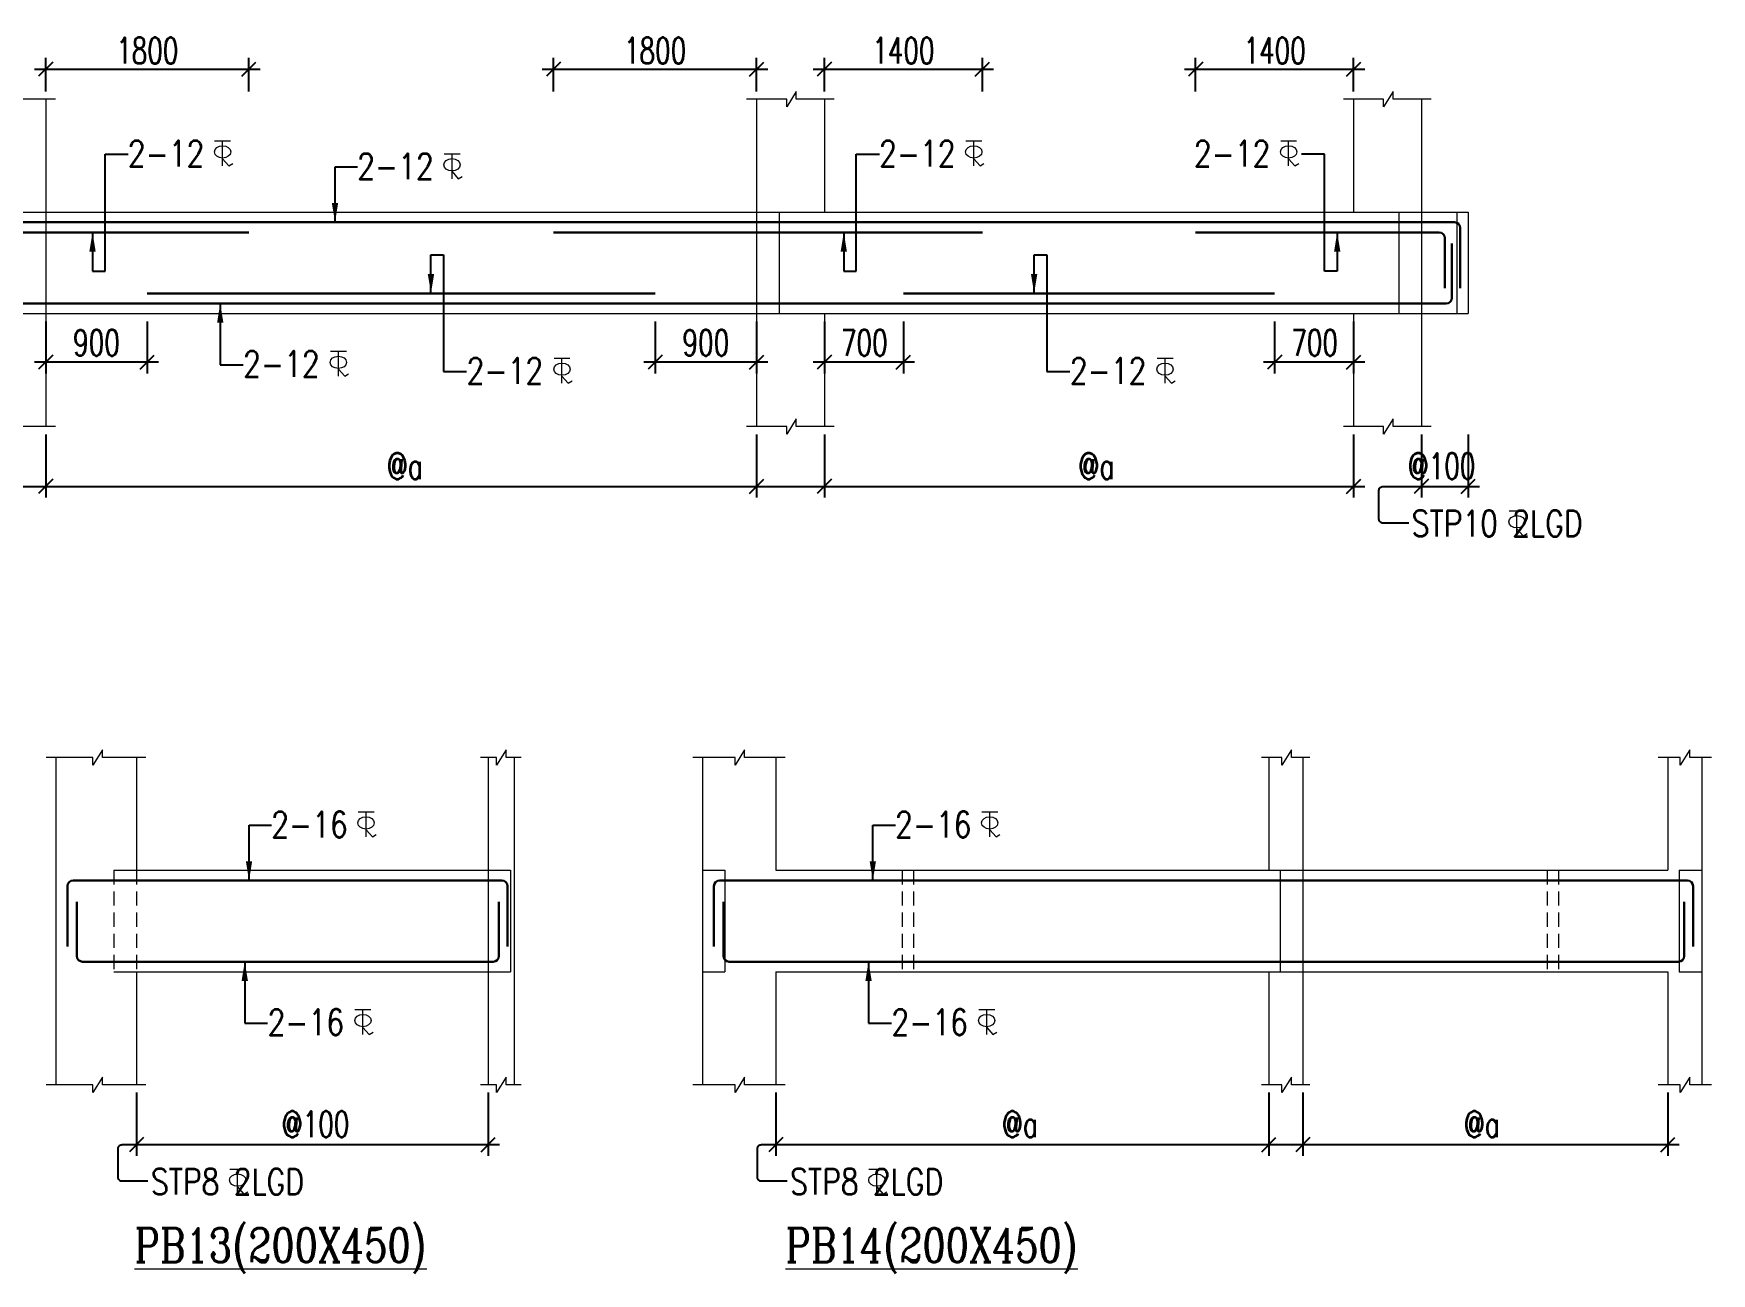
# Model space of a CAD drawing. Header units: millimetres. Extents: x 1277257 to 1543892, y 206696 to 309376.
# Drawn here: x 1515721 to 1530590, y 252387 to 263373 of the extents above; entities that cross this region are included whole.
import ezdxf

# ---------------------------------------------------------------- set-up
doc = ezdxf.new("R2010")
doc.units = ezdxf.units.MM
doc.header["$LTSCALE"] = 500
doc.header["$MEASUREMENT"] = 0
doc.header["$PDMODE"] = 34
doc.linetypes.add('HIDDEN', pattern=[0.375, 0.25, -0.125])
doc.layers.get('Defpoints').update_dxf_attribs({"lineweight": 0})
for name, color, linetype, lineweight in [('BEAM ELE', 2, 'Continuous', 15), ('DIM', 1, 'Continuous', 20), ('TAXT', 3, 'Continuous', 15), ('TEXT', 7, 'Continuous', 13), ('TEXT2', 3, 'Continuous', 15), ('TOWER AREA BEAM..', 3, 'Continuous', 20)]:
    doc.layers.add(name, color=color, linetype=linetype, lineweight=lineweight)
for name, color, linetype in [('D', 10, 'Continuous'), ('ST DIM.', 1, 'Continuous'), ('STEEL', 1, 'Continuous')]:
    doc.layers.add(name, color=color, linetype=linetype)
doc.styles.add('2MM', font='romans.shx', dxfattribs={"width": 0.7})
doc.styles.add('BHTESHT$0$HSCC2', font='romanc.shx')
doc.styles.add('haider', font='romans.shx')
doc.dimstyles.new('SHUIB MOD.', dxfattribs={"dimtxt": 230, "dimasz": 130, "dimexe": 100, "dimexo": 70, "dimgap": 50, "dimtad": 2, "dimdec": 0, "dimzin": 4, "dimdsep": 46, "dimtxsty": '2MM', "dimblk": 'OBLIQUE', "dimcen": 0.09, "dimdle": 100, "dimclrd": 1, "dimclre": 1, "dimclrt": 3, "dimadec": 0, "dimazin": 0, "dimtfac": 1, "dimtdec": 0, "dimtix": 1, "dimtmove": 2, "dimatfit": 3, "dimfxl": 100, "dimtolj": 1, "dimlwd": -1, "dimarcsym": 0})

# ---------------------------------------------------------------- blocks, each defined once
blk = doc.blocks.new('_Oblique')
at = {"color": 0, "linetype": 'ByBlock', "lineweight": -2}
blk.add_line((-0.5, -0.5), (0.5, 0.5), dxfattribs=at)
blk = doc.blocks.new('A$C76682FD6')
at = {"layer": 'TEXT', "color": 3, "ltscale": 0.2}
for p, q in [((143, 219, -1), (2, 219, -1)), ((72, 0, -1), (72, 219, -1)), ((72, 63, -1), (128, 0, -1)), ((128, 0, -1), (162, 21))]:
    blk.add_line(p, q, dxfattribs=at)
blk.add_ellipse((72, 124, -1), major_axis=(72.3, 0), ratio=0.753223, dxfattribs=at)
blk = doc.blocks.new('*D93')
at = {"layer": 'Defpoints', "color": 0, "ltscale": 100, "transparency": 16777216}
for p in [(1515829, 259891, 6), (1522129, 259891, 6), (1522129, 259361)]:
    blk.add_point(p, dxfattribs=at)
at = {"layer": 'ST DIM.', "color": 1, "lineweight": -2, "ltscale": 100, "transparency": 16777216}
for p, q in [((1515829, 259821), (1515829, 259261)), ((1522129, 259821), (1522129, 259261))]:
    blk.add_line(p, q, dxfattribs=at)
at = {"layer": 'ST DIM.', "color": 1, "ltscale": 100, "transparency": 16777216}
blk.add_line((1515729, 259361), (1522229, 259361), dxfattribs=at)
at = {"layer": 'ST DIM.', "color": 1, "ltscale": 100, "transparency": 16777216, "xscale": 125, "yscale": 125, "zscale": 125, "rotation": 180}
blk.add_blockref('_Oblique', (1515829, 259361), dxfattribs=at)
at = {"layer": 'ST DIM.', "color": 1, "ltscale": 100, "transparency": 16777216, "xscale": 125, "yscale": 125, "zscale": 125}
blk.add_blockref('_Oblique', (1522129, 259361), dxfattribs=at)
at = {"layer": 'ST DIM.', "color": 3, "ltscale": 100, "transparency": 16777216, "insert": (1519010, 259541), "char_height": 230, "attachment_point": 5, "style": '2MM'}
blk.add_mtext('\\A1;@a', dxfattribs=at)
blk = doc.blocks.new('*D94')
at = {"layer": 'Defpoints', "color": 0, "ltscale": 100, "transparency": 16777216}
for p in [(1522729, 259891, 6), (1527419, 259891, 6), (1527419, 259361)]:
    blk.add_point(p, dxfattribs=at)
at = {"layer": 'ST DIM.', "color": 1, "lineweight": -2, "ltscale": 100, "transparency": 16777216}
for p, q in [((1522729, 259821), (1522729, 259261)), ((1527419, 259821), (1527419, 259261))]:
    blk.add_line(p, q, dxfattribs=at)
at = {"layer": 'ST DIM.', "color": 1, "ltscale": 100, "transparency": 16777216}
blk.add_line((1522629, 259361), (1527519, 259361), dxfattribs=at)
at = {"layer": 'ST DIM.', "color": 1, "ltscale": 100, "transparency": 16777216, "xscale": 125, "yscale": 125, "zscale": 125, "rotation": 180}
blk.add_blockref('_Oblique', (1522729, 259361), dxfattribs=at)
at = {"layer": 'ST DIM.', "color": 1, "ltscale": 100, "transparency": 16777216, "xscale": 125, "yscale": 125, "zscale": 125}
blk.add_blockref('_Oblique', (1527419, 259361), dxfattribs=at)
at = {"layer": 'ST DIM.', "color": 3, "ltscale": 100, "transparency": 16777216, "insert": (1525138, 259541), "char_height": 230, "attachment_point": 5, "style": '2MM'}
blk.add_mtext('\\A1;@a', dxfattribs=at)
blk = doc.blocks.new('*D95')
at = {"layer": 'Defpoints', "color": 0, "ltscale": 100, "transparency": 16777216}
for p in [(1528019, 259891, 6), (1528434, 259891, 6), (1528434, 259361)]:
    blk.add_point(p, dxfattribs=at)
at = {"layer": 'ST DIM.', "color": 1, "lineweight": -2, "ltscale": 100, "transparency": 16777216}
for p, q in [((1528019, 259821), (1528019, 259261)), ((1528434, 259821), (1528434, 259261))]:
    blk.add_line(p, q, dxfattribs=at)
at = {"layer": 'ST DIM.', "color": 1, "ltscale": 100, "transparency": 16777216}
blk.add_line((1527919, 259361), (1528534, 259361), dxfattribs=at)
at = {"layer": 'ST DIM.', "color": 1, "ltscale": 100, "transparency": 16777216, "xscale": 125, "yscale": 125, "zscale": 125, "rotation": 180}
blk.add_blockref('_Oblique', (1528019, 259361), dxfattribs=at)
at = {"layer": 'ST DIM.', "color": 1, "ltscale": 100, "transparency": 16777216, "xscale": 125, "yscale": 125, "zscale": 125}
blk.add_blockref('_Oblique', (1528434, 259361), dxfattribs=at)
at = {"layer": 'ST DIM.', "color": 3, "ltscale": 100, "transparency": 16777216, "insert": (1528198, 259541), "char_height": 230, "attachment_point": 5, "style": '2MM'}
blk.add_mtext('\\A1;@100', dxfattribs=at)
blk = doc.blocks.new('*D96')
at = {"layer": 'Defpoints', "color": 0, "ltscale": 100, "transparency": 16777216}
for p in [(1517629, 263057), (1515829, 262791), (1517629, 262791)]:
    blk.add_point(p, dxfattribs=at)
at = {"layer": 'ST DIM.', "color": 1, "ltscale": 100, "transparency": 16777216}
blk.add_line((1515729, 263057), (1517729, 263057), dxfattribs=at)
at = {"layer": 'ST DIM.', "color": 1, "lineweight": -2, "ltscale": 100, "transparency": 16777216}
for p, q in [((1515829, 262861), (1515829, 263157)), ((1517629, 262861), (1517629, 263157))]:
    blk.add_line(p, q, dxfattribs=at)
at = {"layer": 'ST DIM.', "color": 1, "ltscale": 100, "transparency": 16777216, "xscale": 125, "yscale": 125, "zscale": 125, "rotation": 180}
blk.add_blockref('_Oblique', (1515829, 263057), dxfattribs=at)
at = {"layer": 'ST DIM.', "color": 1, "ltscale": 100, "transparency": 16777216, "xscale": 125, "yscale": 125, "zscale": 125}
blk.add_blockref('_Oblique', (1517629, 263057), dxfattribs=at)
at = {"layer": 'ST DIM.', "color": 3, "ltscale": 100, "transparency": 16777216, "insert": (1516729, 263222), "char_height": 230, "attachment_point": 5, "style": '2MM'}
blk.add_mtext('\\A1;1800', dxfattribs=at)
blk = doc.blocks.new('*D98')
at = {"layer": 'Defpoints', "color": 0, "ltscale": 100, "transparency": 16777216}
for p in [(1524129, 263057), (1522729, 262791), (1524129, 262791)]:
    blk.add_point(p, dxfattribs=at)
at = {"layer": 'ST DIM.', "color": 1, "ltscale": 100, "transparency": 16777216}
blk.add_line((1522629, 263057), (1524229, 263057), dxfattribs=at)
at = {"layer": 'ST DIM.', "color": 1, "lineweight": -2, "ltscale": 100, "transparency": 16777216}
for p, q in [((1522729, 262861), (1522729, 263157)), ((1524129, 262861), (1524129, 263157))]:
    blk.add_line(p, q, dxfattribs=at)
at = {"layer": 'ST DIM.', "color": 1, "ltscale": 100, "transparency": 16777216, "xscale": 125, "yscale": 125, "zscale": 125, "rotation": 180}
blk.add_blockref('_Oblique', (1522729, 263057), dxfattribs=at)
at = {"layer": 'ST DIM.', "color": 1, "ltscale": 100, "transparency": 16777216, "xscale": 125, "yscale": 125, "zscale": 125}
blk.add_blockref('_Oblique', (1524129, 263057), dxfattribs=at)
at = {"layer": 'ST DIM.', "color": 3, "ltscale": 100, "transparency": 16777216, "insert": (1523429, 263222), "char_height": 230, "attachment_point": 5, "style": '2MM'}
blk.add_mtext('\\A1;1400', dxfattribs=at)
blk = doc.blocks.new('*D99')
at = {"layer": 'Defpoints', "color": 0, "ltscale": 100, "transparency": 16777216}
for p in [(1522129, 263057), (1520329, 262791), (1522129, 262791)]:
    blk.add_point(p, dxfattribs=at)
at = {"layer": 'ST DIM.', "color": 1, "ltscale": 100, "transparency": 16777216}
blk.add_line((1520229, 263057), (1522229, 263057), dxfattribs=at)
at = {"layer": 'ST DIM.', "color": 1, "lineweight": -2, "ltscale": 100, "transparency": 16777216}
for p, q in [((1520329, 262861), (1520329, 263157)), ((1522129, 262861), (1522129, 263157))]:
    blk.add_line(p, q, dxfattribs=at)
at = {"layer": 'ST DIM.', "color": 1, "ltscale": 100, "transparency": 16777216, "xscale": 125, "yscale": 125, "zscale": 125, "rotation": 180}
blk.add_blockref('_Oblique', (1520329, 263057), dxfattribs=at)
at = {"layer": 'ST DIM.', "color": 1, "ltscale": 100, "transparency": 16777216, "xscale": 125, "yscale": 125, "zscale": 125}
blk.add_blockref('_Oblique', (1522129, 263057), dxfattribs=at)
at = {"layer": 'ST DIM.', "color": 3, "ltscale": 100, "transparency": 16777216, "insert": (1521229, 263222), "char_height": 230, "attachment_point": 5, "style": '2MM'}
blk.add_mtext('\\A1;1800', dxfattribs=at)
blk = doc.blocks.new('*D100')
at = {"layer": 'Defpoints', "color": 0, "ltscale": 100, "transparency": 16777216}
for p in [(1527419, 263057), (1526019, 262791), (1527419, 262791)]:
    blk.add_point(p, dxfattribs=at)
at = {"layer": 'ST DIM.', "color": 1, "ltscale": 100, "transparency": 16777216}
blk.add_line((1525919, 263057), (1527519, 263057), dxfattribs=at)
at = {"layer": 'ST DIM.', "color": 1, "lineweight": -2, "ltscale": 100, "transparency": 16777216}
for p, q in [((1526019, 262861), (1526019, 263157)), ((1527419, 262861), (1527419, 263157))]:
    blk.add_line(p, q, dxfattribs=at)
at = {"layer": 'ST DIM.', "color": 1, "ltscale": 100, "transparency": 16777216, "xscale": 125, "yscale": 125, "zscale": 125, "rotation": 180}
blk.add_blockref('_Oblique', (1526019, 263057), dxfattribs=at)
at = {"layer": 'ST DIM.', "color": 1, "ltscale": 100, "transparency": 16777216, "xscale": 125, "yscale": 125, "zscale": 125}
blk.add_blockref('_Oblique', (1527419, 263057), dxfattribs=at)
at = {"layer": 'ST DIM.', "color": 3, "ltscale": 100, "transparency": 16777216, "insert": (1526719, 263222), "char_height": 230, "attachment_point": 5, "style": '2MM'}
blk.add_mtext('\\A1;1400', dxfattribs=at)
blk = doc.blocks.new('*D102')
at = {"layer": 'Defpoints', "color": 0, "ltscale": 100, "transparency": 16777216}
for p in [(1521229, 260891), (1522129, 260891), (1521229, 260462)]:
    blk.add_point(p, dxfattribs=at)
at = {"layer": 'ST DIM.', "color": 1, "lineweight": -2, "ltscale": 100, "transparency": 16777216}
for p, q in [((1521229, 260821), (1521229, 260362)), ((1522129, 260821), (1522129, 260362))]:
    blk.add_line(p, q, dxfattribs=at)
at = {"layer": 'ST DIM.', "color": 1, "ltscale": 100, "transparency": 16777216}
blk.add_line((1522229, 260462), (1521129, 260462), dxfattribs=at)
at = {"layer": 'ST DIM.', "color": 1, "ltscale": 100, "transparency": 16777216, "xscale": 125, "yscale": 125, "zscale": 125, "rotation": 180}
blk.add_blockref('_Oblique', (1521229, 260462), dxfattribs=at)
at = {"layer": 'ST DIM.', "color": 1, "ltscale": 100, "transparency": 16777216, "xscale": 125, "yscale": 125, "zscale": 125}
blk.add_blockref('_Oblique', (1522129, 260462), dxfattribs=at)
at = {"layer": 'ST DIM.', "color": 3, "ltscale": 100, "transparency": 16777216, "insert": (1521679, 260634), "char_height": 230, "attachment_point": 5, "style": '2MM'}
blk.add_mtext('\\A1;900', dxfattribs=at)
blk = doc.blocks.new('*D103')
at = {"layer": 'Defpoints', "color": 0, "ltscale": 100, "transparency": 16777216}
for p in [(1515829, 260891), (1516729, 260891), (1515829, 260462)]:
    blk.add_point(p, dxfattribs=at)
at = {"layer": 'ST DIM.', "color": 1, "lineweight": -2, "ltscale": 100, "transparency": 16777216}
for p, q in [((1515829, 260821), (1515829, 260362)), ((1516729, 260821), (1516729, 260362))]:
    blk.add_line(p, q, dxfattribs=at)
at = {"layer": 'ST DIM.', "color": 1, "ltscale": 100, "transparency": 16777216}
blk.add_line((1516829, 260462), (1515729, 260462), dxfattribs=at)
at = {"layer": 'ST DIM.', "color": 1, "ltscale": 100, "transparency": 16777216, "xscale": 125, "yscale": 125, "zscale": 125, "rotation": 180}
blk.add_blockref('_Oblique', (1515829, 260462), dxfattribs=at)
at = {"layer": 'ST DIM.', "color": 1, "ltscale": 100, "transparency": 16777216, "xscale": 125, "yscale": 125, "zscale": 125}
blk.add_blockref('_Oblique', (1516729, 260462), dxfattribs=at)
at = {"layer": 'ST DIM.', "color": 3, "ltscale": 100, "transparency": 16777216, "insert": (1516279, 260634), "char_height": 230, "attachment_point": 5, "style": '2MM'}
blk.add_mtext('\\A1;900', dxfattribs=at)
blk = doc.blocks.new('*D106')
at = {"layer": 'Defpoints', "color": 0, "ltscale": 100, "transparency": 16777216}
for p in [(1522729, 260891), (1523429, 260891), (1522729, 260462)]:
    blk.add_point(p, dxfattribs=at)
at = {"layer": 'ST DIM.', "color": 1, "lineweight": -2, "ltscale": 100, "transparency": 16777216}
for p, q in [((1522729, 260821), (1522729, 260362)), ((1523429, 260821), (1523429, 260362))]:
    blk.add_line(p, q, dxfattribs=at)
at = {"layer": 'ST DIM.', "color": 1, "ltscale": 100, "transparency": 16777216}
blk.add_line((1523529, 260462), (1522629, 260462), dxfattribs=at)
at = {"layer": 'ST DIM.', "color": 1, "ltscale": 100, "transparency": 16777216, "xscale": 125, "yscale": 125, "zscale": 125, "rotation": 180}
blk.add_blockref('_Oblique', (1522729, 260462), dxfattribs=at)
at = {"layer": 'ST DIM.', "color": 1, "ltscale": 100, "transparency": 16777216, "xscale": 125, "yscale": 125, "zscale": 125}
blk.add_blockref('_Oblique', (1523429, 260462), dxfattribs=at)
at = {"layer": 'ST DIM.', "color": 3, "ltscale": 100, "transparency": 16777216, "insert": (1523083, 260634), "char_height": 230, "attachment_point": 5, "style": '2MM'}
blk.add_mtext('\\A1;700', dxfattribs=at)
blk = doc.blocks.new('*D107')
at = {"layer": 'Defpoints', "color": 0, "ltscale": 100, "transparency": 16777216}
for p in [(1526719, 260891), (1527419, 260891), (1526719, 260462)]:
    blk.add_point(p, dxfattribs=at)
at = {"layer": 'ST DIM.', "color": 1, "lineweight": -2, "ltscale": 100, "transparency": 16777216}
for p, q in [((1526719, 260821), (1526719, 260362)), ((1527419, 260821), (1527419, 260362))]:
    blk.add_line(p, q, dxfattribs=at)
at = {"layer": 'ST DIM.', "color": 1, "ltscale": 100, "transparency": 16777216}
blk.add_line((1527519, 260462), (1526619, 260462), dxfattribs=at)
at = {"layer": 'ST DIM.', "color": 1, "ltscale": 100, "transparency": 16777216, "xscale": 125, "yscale": 125, "zscale": 125, "rotation": 180}
blk.add_blockref('_Oblique', (1526719, 260462), dxfattribs=at)
at = {"layer": 'ST DIM.', "color": 1, "ltscale": 100, "transparency": 16777216, "xscale": 125, "yscale": 125, "zscale": 125}
blk.add_blockref('_Oblique', (1527419, 260462), dxfattribs=at)
at = {"layer": 'ST DIM.', "color": 3, "ltscale": 100, "transparency": 16777216, "insert": (1527073, 260634), "char_height": 230, "attachment_point": 5, "style": '2MM'}
blk.add_mtext('\\A1;700', dxfattribs=at)
blk = doc.blocks.new('*D119')
at = {"layer": 'Defpoints', "color": 0, "ltscale": 100, "transparency": 16777216}
for p in [(1516634, 254059, 6), (1519749, 254059, 6), (1519749, 253528)]:
    blk.add_point(p, dxfattribs=at)
at = {"layer": 'ST DIM.', "color": 1, "lineweight": -2, "ltscale": 100, "transparency": 16777216}
for p, q in [((1516634, 253989), (1516634, 253428)), ((1519749, 253989), (1519749, 253428))]:
    blk.add_line(p, q, dxfattribs=at)
at = {"layer": 'ST DIM.', "color": 1, "ltscale": 100, "transparency": 16777216}
blk.add_line((1516534, 253528), (1519849, 253528), dxfattribs=at)
at = {"layer": 'ST DIM.', "color": 1, "ltscale": 100, "transparency": 16777216, "xscale": 125, "yscale": 125, "zscale": 125, "rotation": 180}
blk.add_blockref('_Oblique', (1516634, 253528), dxfattribs=at)
at = {"layer": 'ST DIM.', "color": 1, "ltscale": 100, "transparency": 16777216, "xscale": 125, "yscale": 125, "zscale": 125}
blk.add_blockref('_Oblique', (1519749, 253528), dxfattribs=at)
at = {"layer": 'ST DIM.', "color": 3, "ltscale": 100, "transparency": 16777216, "insert": (1518220, 253709), "char_height": 230, "attachment_point": 5, "style": '2MM'}
blk.add_mtext('\\A1;@100', dxfattribs=at)
blk = doc.blocks.new('*D120')
at = {"layer": 'Defpoints', "color": 0, "ltscale": 100, "transparency": 16777216}
for p in [(1522298, 254059, 6), (1526668, 254059, 6), (1526668, 253528)]:
    blk.add_point(p, dxfattribs=at)
at = {"layer": 'ST DIM.', "color": 1, "lineweight": -2, "ltscale": 100, "transparency": 16777216}
for p, q in [((1522298, 253989), (1522298, 253428)), ((1526668, 253989), (1526668, 253428))]:
    blk.add_line(p, q, dxfattribs=at)
at = {"layer": 'ST DIM.', "color": 1, "ltscale": 100, "transparency": 16777216}
blk.add_line((1522198, 253528), (1526768, 253528), dxfattribs=at)
at = {"layer": 'ST DIM.', "color": 1, "ltscale": 100, "transparency": 16777216, "xscale": 125, "yscale": 125, "zscale": 125, "rotation": 180}
blk.add_blockref('_Oblique', (1522298, 253528), dxfattribs=at)
at = {"layer": 'ST DIM.', "color": 1, "ltscale": 100, "transparency": 16777216, "xscale": 125, "yscale": 125, "zscale": 125}
blk.add_blockref('_Oblique', (1526668, 253528), dxfattribs=at)
at = {"layer": 'ST DIM.', "color": 3, "ltscale": 100, "transparency": 16777216, "insert": (1524461, 253709), "char_height": 230, "attachment_point": 5, "style": '2MM'}
blk.add_mtext('\\A1;@a', dxfattribs=at)
blk = doc.blocks.new('*D121')
at = {"layer": 'Defpoints', "color": 0, "ltscale": 100, "transparency": 16777216}
for p in [(1526968, 254059, 6), (1530203, 254059, 6), (1530203, 253528)]:
    blk.add_point(p, dxfattribs=at)
at = {"layer": 'ST DIM.', "color": 1, "lineweight": -2, "ltscale": 100, "transparency": 16777216}
for p, q in [((1526968, 253989), (1526968, 253428)), ((1530203, 253989), (1530203, 253428))]:
    blk.add_line(p, q, dxfattribs=at)
at = {"layer": 'ST DIM.', "color": 1, "ltscale": 100, "transparency": 16777216}
blk.add_line((1526868, 253528), (1530303, 253528), dxfattribs=at)
at = {"layer": 'ST DIM.', "color": 1, "ltscale": 100, "transparency": 16777216, "xscale": 125, "yscale": 125, "zscale": 125, "rotation": 180}
blk.add_blockref('_Oblique', (1526968, 253528), dxfattribs=at)
at = {"layer": 'ST DIM.', "color": 1, "ltscale": 100, "transparency": 16777216, "xscale": 125, "yscale": 125, "zscale": 125}
blk.add_blockref('_Oblique', (1530203, 253528), dxfattribs=at)
at = {"layer": 'ST DIM.', "color": 3, "ltscale": 100, "transparency": 16777216, "insert": (1528554, 253709), "char_height": 230, "attachment_point": 5, "style": '2MM'}
blk.add_mtext('\\A1;@a', dxfattribs=at)

msp = doc.modelspace()

# ---------------------------------------------------------------- linework, layer by layer
at = {"layer": 'BEAM ELE', "color": 3}
for points in [[(1515916.5, 262791.4), (1515579.6, 262791.4), (1515579.6, 262860), (1515495, 262723.4), (1515495, 262791.4), (1515139.3, 262791.4)], [(1522816.5, 262791.4), (1522479.6, 262791.4), (1522479.6, 262860), (1522395, 262723.4), (1522395, 262791.4), (1522039.3, 262791.4)], [(1528106.5, 262791.4), (1527769.6, 262791.4), (1527769.6, 262860), (1527685, 262723.4), (1527685, 262791.4), (1527329.3, 262791.4)], [(1515916.5, 259891.4), (1515579.6, 259891.4), (1515579.6, 259960), (1515495, 259823.4), (1515495, 259891.4), (1515139.3, 259891.4)], [(1522816.5, 259891.4), (1522479.6, 259891.4), (1522479.6, 259960), (1522395, 259823.4), (1522395, 259891.4), (1522039.3, 259891.4)], [(1528106.5, 259891.4), (1527769.6, 259891.4), (1527769.6, 259960), (1527685, 259823.4), (1527685, 259891.4), (1527329.3, 259891.4)], [(1516717.2, 256958.8), (1516331.9, 256958.8), (1516331.9, 257027.5), (1516247.4, 256890.8), (1516247.4, 256958.8), (1515834, 256958.8)], [(1520041.8, 256958.8), (1519909.2, 256958.8), (1519909.2, 257027.5), (1519824.7, 256890.8), (1519824.7, 256958.8), (1519683, 256958.8)], [(1522381.2, 256958.8), (1522022, 256958.8), (1522022, 257027.5), (1521937.4, 256890.8), (1521937.4, 256958.8), (1521563, 256958.8)], [(1527030.8, 256958.8), (1526867.1, 256958.8), (1526867.1, 257027.5), (1526782.5, 256890.8), (1526782.5, 256958.8), (1526602.1, 256958.8)], [(1530589.7, 256958.8), (1530398.1, 256958.8), (1530398.1, 257027.5), (1530313.6, 256890.8), (1530313.6, 256958.8), (1530118, 256958.8)], [(1516717.2, 254058.8), (1516331.9, 254058.8), (1516331.9, 254127.5), (1516247.4, 253990.8), (1516247.4, 254058.8), (1515834, 254058.8)], [(1520041.8, 254058.8), (1519909.2, 254058.8), (1519909.2, 254127.5), (1519824.7, 253990.8), (1519824.7, 254058.8), (1519683, 254058.8)], [(1522381.2, 254058.8), (1522022, 254058.8), (1522022, 254127.5), (1521937.4, 253990.8), (1521937.4, 254058.8), (1521563, 254058.8)], [(1527030.8, 254058.8), (1526867.1, 254058.8), (1526867.1, 254127.5), (1526782.5, 253990.8), (1526782.5, 254058.8), (1526602.1, 254058.8)], [(1530589.7, 254058.8), (1530398.1, 254058.8), (1530398.1, 254127.5), (1530313.6, 253990.8), (1530313.6, 254058.8), (1530118, 254058.8)]]:
    msp.add_lwpolyline(points, dxfattribs=at)
at = {"layer": 'ST DIM.', "elevation": -2.7}
for points in [[(1510672.1, 259035.7), (1510443.8, 259035.7, -0.4142136), (1510408, 259071.5), (1510408, 259325.1, -0.4142136), (1510443.8, 259360.8), (1524137.1, 259360.8)], [(1527907.3, 259035.7), (1527679, 259035.7, -0.4142136), (1527643.2, 259071.5), (1527643.2, 259325.1, -0.4142136), (1527679, 259360.8), (1528019, 259360.8)], [(1516735.4, 253203.1), (1516507, 253203.1, -0.4142136), (1516471.3, 253238.9), (1516471.3, 253492.5, -0.4142136), (1516507, 253528.3), (1516634.1, 253528.3)], [(1522399.4, 253203.1), (1522171.1, 253203.1, -0.4142136), (1522135.3, 253238.9), (1522135.3, 253492.5, -0.4142136), (1522171.1, 253528.3), (1528886.1, 253528.3)]]:
    msp.add_lwpolyline(points, format="xyb", dxfattribs=at)
at = {"layer": 'STEEL', "color": 4, "lineweight": 30, "ltscale": 10}
for p, q in [((1509648, 261701.4, -140.7), (1528312.6, 261701.4, -1281856.1)), ((1513829, 261611.4, -2074398.5), (1517629, 261611.4, -2792307)), ((1520329, 261611.4, -1825891.8), (1524129, 261611.4, -2792307)), ((1526019, 261611.4, -2361713.6), (1528176.7, 261611.4, -2776411.8)), ((1528226.7, 261117.7, -186.5), (1528226.7, 261561.4, -1484601.9)), ((1528362.6, 261117.7, -186.5), (1528362.6, 261651.4, -186.5)), ((1528290.4, 261031.4, -599978), (1528290.4, 261512.4, -599978)), ((1509720.2, 260981.4, -599942.4), (1528240.4, 260981.4, -1826933.4)), ((1516729, 261071.4, -2068947.1), (1521229, 261071.4, -2367078.7)), ((1523429, 261071.4, -2068947.1), (1526719, 261071.4, -2277639.2)), ((1516021.7, 255285.1, -186.5), (1516021.7, 255818.8, -186.5)), ((1516071.7, 255868.8, -140.7), (1519872.2, 255868.8, -2346141.3)), ((1519922, 255285.1, -186.5), (1519922, 255818.8, -186.5)), ((1521750.7, 255285.1, -186.5), (1521750.7, 255818.8, -186.5)), ((1521800.7, 255868.8, -140.7), (1530376.5, 255868.8, -2346141.3)), ((1530426.3, 255285.1, -186.5), (1530426.3, 255818.8, -186.5)), ((1516105.3, 255198.8, -599978), (1516105.3, 255679.9, -599978)), ((1519843.9, 255198.8, -599978), (1519843.9, 255679.9, -599978)), ((1521834.3, 255198.8, -599978), (1521834.3, 255679.9, -599978)), ((1530348.2, 255198.8, -599978), (1530348.2, 255679.9, -599978)), ((1516155.3, 255148.8, -599942.4), (1519793.9, 255148.8, -2883032.6)), ((1521884.3, 255148.8, -599942.4), (1530298.2, 255148.8, -2883032.6))]:
    msp.add_line(p, q, dxfattribs=at)
for centre, start, end in [((1528312.6, 261651.4, -186.5), 0, 90), ((1528176.7, 261561.4, -1484601.9), 0, 90), ((1528240.4, 261031.4, -599978), 270, 0), ((1516071.7, 255818.8, -186.5), 90, 180), ((1519872, 255818.8, -186.5), 0, 90), ((1521800.7, 255818.8, -186.5), 90, 180), ((1530376.3, 255818.8, -186.5), 0, 90), ((1516155.3, 255198.8, -599978), 180, 270), ((1519793.9, 255198.8, -599978), 270, 0), ((1521884.3, 255198.8, -599978), 180, 270), ((1530298.2, 255198.8, -599978), 270, 0)]:
    msp.add_arc(centre, 50, start, end, dxfattribs=at)
at = {"layer": 'TOWER AREA BEAM..'}
for p, q in [((1515829, 262791.4), (1515829, 261791.4)), ((1522129, 262791.4), (1522129, 261791.4)), ((1522729, 262791.4), (1522729, 261791.4)), ((1527419, 262791.4), (1527419, 261791.4)), ((1528019, 262791.4), (1528019, 261791.4)), ((1509524, 261791.4), (1528434, 261791.4)), ((1515829, 261791.4), (1515829, 260891.4)), ((1522129, 261791.4), (1522129, 260891.4)), ((1522329, 261791.4), (1522329, 260891.4)), ((1527819, 261791.4), (1527819, 260891.4)), ((1528019, 261791.4), (1528019, 260891.4)), ((1528334, 261791.4), (1528334, 260891.4)), ((1528434, 261791.4), (1528434, 260891.4)), ((1509524, 260891.4), (1528434, 260891.4)), ((1515829, 260891.4), (1515829, 259891.4)), ((1522129, 260891.4), (1522129, 259891.4)), ((1522729, 260891.4), (1522729, 259891.4)), ((1527419, 260891.4), (1527419, 259891.4)), ((1528019, 260891.4), (1528019, 259891.4)), ((1515919.1, 256958.8), (1515919.1, 254058.8)), ((1516634.1, 256958.8), (1516634.1, 255958.8)), ((1519749.1, 256958.8), (1519749.1, 255958.8)), ((1519979.1, 256958.8), (1519979.1, 255958.8)), ((1521648.1, 256958.8), (1521648.1, 254058.8)), ((1522298.1, 256958.8), (1522298.1, 255958.8)), ((1526668.1, 256958.8), (1526668.1, 255958.8)), ((1526968.1, 256958.8), (1526968.1, 255958.8)), ((1530203.1, 256958.8), (1530203.1, 255958.8)), ((1530503.1, 256958.8), (1530503.1, 254058.8)), ((1516434.1, 255958.8), (1519949.1, 255958.8)), ((1519749.1, 255958.8), (1519749.1, 255058.8)), ((1519949.1, 255958.8), (1519949.1, 255058.8)), ((1519979.1, 255958.8), (1519979.1, 254058.8)), ((1521648.1, 255958.8), (1521848.1, 255958.8)), ((1521848.1, 255958.8), (1521848.1, 255058.8)), ((1522298.1, 255958.8), (1530203.1, 255958.8)), ((1526768.1, 255958.8), (1526768.1, 255058.8)), ((1526968.1, 255958.8), (1526968.1, 255058.8)), ((1530303.1, 255958.8), (1530303.1, 255058.8)), ((1530303.1, 255958.8), (1530503.1, 255958.8)), ((1516434.1, 255058.8), (1519949.1, 255058.8)), ((1516634.1, 255058.8), (1516634.1, 254058.8)), ((1519749.1, 255058.8), (1519749.1, 254058.8)), ((1521648.1, 255058.8), (1521848.1, 255058.8)), ((1522298.1, 255058.8), (1522298.1, 254058.8)), ((1522298.1, 255058.8), (1530203.1, 255058.8)), ((1526668.1, 255058.8), (1526668.1, 254058.8)), ((1526968.1, 255058.8), (1526968.1, 254058.8)), ((1530203.1, 255058.8), (1530203.1, 254058.8)), ((1530303.1, 255058.8), (1530503.1, 255058.8))]:
    msp.add_line(p, q, dxfattribs=at)
at = {"layer": 'TOWER AREA BEAM..', "linetype": 'HIDDEN'}
for p, q in [((1516434.1, 255958.8), (1516434.1, 255058.8)), ((1516634.1, 255958.8), (1516634.1, 255058.8)), ((1523418.1, 255958.8), (1523418.1, 255058.8)), ((1523518.1, 255958.8), (1523518.1, 255058.8)), ((1529133.1, 255958.8), (1529133.1, 255058.8)), ((1529233.1, 255958.8), (1529233.1, 255058.8))]:
    msp.add_line(p, q, dxfattribs=at)

# ---------------------------------------------------------------- block references
at = {"layer": 'DIM', "lineweight": 0}
for p in [(1517324.1, 262200.1, 1869101.5), (1519357.3, 262086.9, -22512), (1523981.3, 262200.1, 1869101.5), (1526770.6, 262200.1, 1869101.5), (1518350.3, 260336, -599957.5), (1520331.4, 260275.6, 2227283.3), (1525676.2, 260275.6, 2227283.3), (1528794.4, 258923, -2.2), (1518595.4, 256254.3, -22512), (1524123, 256254.3, -22512), (1518567.6, 254503.5, -599957.5), (1524095.2, 254503.5, -599957.5), (1517457.9, 253090.4, -2.2), (1523121.9, 253090.4, -2.2)]:
    msp.add_blockref('A$C76682FD6', p, dxfattribs=at)

# ---------------------------------------------------------------- texts
at = {"layer": 'TAXT', "style": 'BHTESHT$0$HSCC2', "width": 0.8}
for s, p in [('%%UPB13(200X450)', (1516615.4, 252487, 1175946.7)), ('%%UPB14(200X450)', (1522384.3, 252487, 1175946.7))]:
    msp.add_text(s, height=300, dxfattribs=at).set_placement(p)
at = {"layer": 'TEXT2', "color": 3, "style": 'haider', "width": 0.8}
for s, p in [('2-12', (1516556.1, 262194.9, 1869100.7)), ('2-12', (1518589.3, 262081.7, -22512.8)), ('2-12', (1523213.3, 262194.9, 1869100.7)), ('2-12', (1526002.6, 262194.9, 1869100.7)), ('2-12', (1517578, 260330.9, 1197983.4)), ('2-12', (1519559, 260270.5, 4025224.2)), ('2-12', (1524903.9, 260270.5, 4025224.2)), ('STP10 2LGD', (1527933.1, 258917.8, -3)), ('2-16', (1517827.3, 256249.2, -22512.8)), ('2-16', (1523354.9, 256249.2, -22512.8)), ('2-16', (1517795.2, 254498.3, 1197983.4)), ('2-16', (1523322.8, 254498.3, 1197983.4)), ('STP8 2LGD', (1516761.2, 253085.3, -3)), ('STP8 2LGD', (1522425.2, 253085.3, -3))]:
    msp.add_text(s, height=230, dxfattribs=at).set_placement(p)

# ---------------------------------------------------------------- dimensions: what is measured, and where the dimension line sits
at = {"layer": 'ST DIM.', "ltscale": 100}
for base, p1, p2, picture, middle in [((1517629, 263057.3), (1515829, 262791.4), (1517629, 262791.4), '*D96', (1516729, 263222.3)), ((1522129, 263057.3), (1520329, 262791.4), (1522129, 262791.4), '*D99', (1521229, 263222.3)), ((1524129, 263057.3), (1522729, 262791.4), (1524129, 262791.4), '*D98', (1523429, 263222.3)), ((1527419, 263057.3), (1526019, 262791.4), (1527419, 262791.4), '*D100', (1526719, 263222.3))]:
    dim = msp.add_linear_dim(base=base, p1=p1, p2=p2, dimstyle='SHUIB MOD.', override={"dimasz": 125}, dxfattribs=at)
    dim.commit()
    dim.dimension.update_dxf_attribs({"geometry": picture, "text_midpoint": middle})
for base, p1, p2, picture, middle in [((1515829, 260462.3), (1516729, 260891.4), (1515829, 260891.4), '*D103', (1516279, 260634.2)), ((1521229, 260462.3), (1522129, 260891.4), (1521229, 260891.4), '*D102', (1521679, 260634.2)), ((1522729, 260462.3), (1523429, 260891.4), (1522729, 260891.4), '*D106', (1523083.3, 260634.2)), ((1526719, 260462.3), (1527419, 260891.4), (1526719, 260891.4), '*D107', (1527073.3, 260634.2))]:
    dim = msp.add_linear_dim(base=base, p1=p1, p2=p2, dimstyle='SHUIB MOD.', override={"dimasz": 125}, dxfattribs=at)
    dim.commit()
    dim.dimension.update_dxf_attribs({"geometry": picture, "text_midpoint": middle, "dimtype": 160})
for base, p1, p2, text, picture, middle in [((1522129, 259360.8, -6.3), (1515829, 259891.4), (1522129, 259891.4), '@a', '*D93', (1519009.5, 259541.3, -6.3)), ((1527419, 259360.8, -6.3), (1522729, 259891.4), (1527419, 259891.4), '@a', '*D94', (1525137.7, 259541.3, -6.3)), ((1528434, 259360.8), (1528019, 259891.4, 6.3), (1528434, 259891.4, 6.3), '@100', '*D95', (1528197.5, 259541.3)), ((1519749.1, 253528.3, -6.3), (1516634.1, 254058.8), (1519749.1, 254058.8), '@100', '*D119', (1518220.1, 253708.7, -6.3)), ((1526668.1, 253528.3, -6.3), (1522298.1, 254058.8), (1526668.1, 254058.8), '@a', '*D120', (1524460.8, 253708.7, -6.3)), ((1530203.1, 253528.3, -6.3), (1526968.1, 254058.8), (1530203.1, 254058.8), '@a', '*D121', (1528554.3, 253708.7, -6.3))]:
    dim = msp.add_linear_dim(base=base, p1=p1, p2=p2, text=text, dimstyle='SHUIB MOD.', override={"dimasz": 125}, dxfattribs=at)
    dim.commit()
    dim.dimension.update_dxf_attribs({"geometry": picture, "text_midpoint": middle, "dimtype": 160})

# ---------------------------------------------------------------- leaders
at = {"layer": 'D', "linetype": 'Continuous'}
for points in [[(1516243.8, 261611.4, -2593024.7), (1516243.8, 261269, -2593024.7), (1516354.9, 261269, -2593024.7), (1516354.9, 262304.6, -2593024.7), (1516559.4, 262304.6, -2593024.7)], [(1522901, 261611.4, -2593024.7), (1522901, 261269, -2593024.7), (1523012.1, 261269, -2593024.7), (1523012.1, 262304.6, -2593024.7), (1523216.6, 262304.6, -2593024.7)], [(1527273.5, 261611.4, -2593024.7), (1527273.5, 261269, -2593024.7), (1527162.3, 261269, -2593024.7), (1527162.3, 262304.6, -2593024.7), (1526957.9, 262304.6, -2593024.7)], [(1518392.6, 261701.4, -4484638.2), (1518392.6, 262191.4, -4484638.2), (1518592.6, 262191.4, -4484638.2)], [(1519243, 261071.4, -2234842.8), (1519243, 261413.8, -2234842.8), (1519354.2, 261413.8, -2234842.8), (1519354.2, 260378.2, -2234842.8), (1519558.7, 260378.2, -2234842.8)], [(1524587.8, 261071.4, -2234842.8), (1524587.8, 261413.8, -2234842.8), (1524699, 261413.8, -2234842.8), (1524699, 260378.2, -2234842.8), (1524903.5, 260378.2, -2234842.8)], [(1517375.6, 260981.4, -5062083.7), (1517375.6, 260438.6, -5062083.7), (1517577.6, 260438.6, -5062083.7)], [(1517630.7, 255868.8, -4484638.2), (1517630.7, 256358.8, -4484638.2), (1517830.7, 256358.8, -4484638.2)], [(1523158.3, 255868.8, -4484638.2), (1523158.3, 256358.8, -4484638.2), (1523358.3, 256358.8, -4484638.2)], [(1517592.8, 255148.8, -5062083.7), (1517592.8, 254606, -5062083.7), (1517794.9, 254606, -5062083.7)], [(1523120.4, 255148.8, -5062083.7), (1523120.4, 254606, -5062083.7), (1523322.5, 254606, -5062083.7)]]:
    msp.add_leader(points, dimstyle='SHUIB MOD.', override={"dimasz": 170, "dimtad": 0}, dxfattribs=at)

doc.saveas('drawing.dxf')
